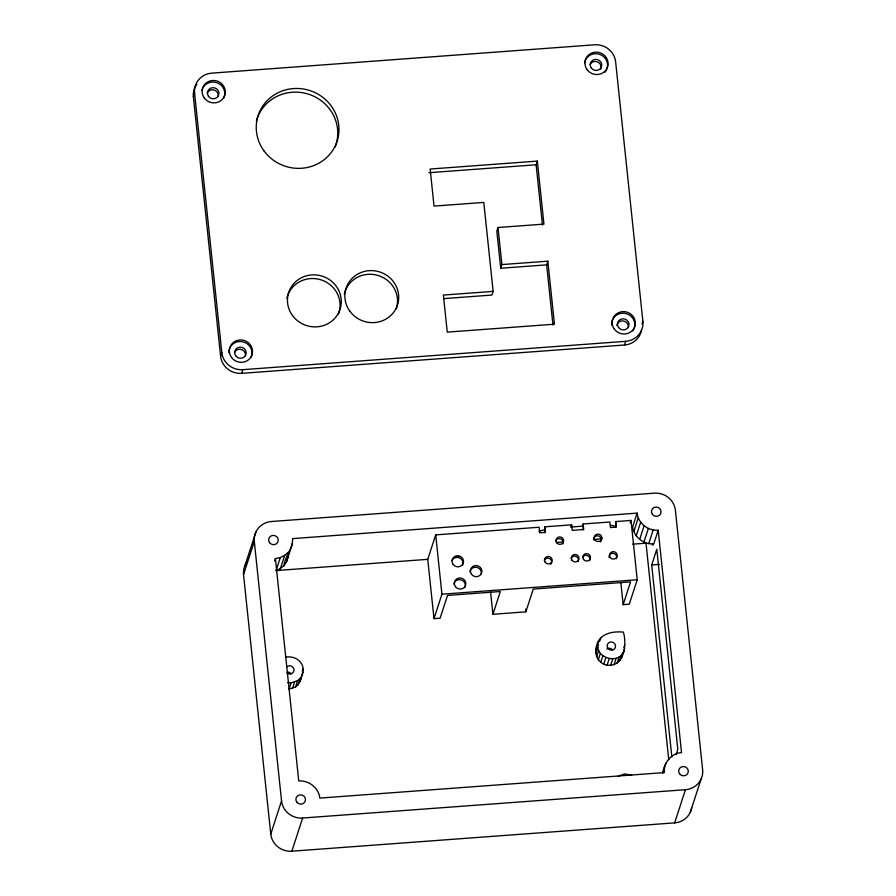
<?xml version="1.0" encoding="UTF-8"?>
<svg xmlns="http://www.w3.org/2000/svg" width="896" height="896" viewBox="0 0 896 896"><rect width="100%" height="100%" fill="white"/><g stroke="black" fill="none" stroke-linecap="round" stroke-linejoin="round"><path stroke-width="1.34" d="M276.954 570.662L283.931 565.779C284.939 555.957 293.182 548.576 292.589 538.619L637.112 513.117C638.21 523.309 648.099 531.014 658.202 530.242L681.542 752.64C670.768 753.178 664.182 763.202 662.715 773.058M300.194 678.339L297.64 680.613L291.122 682.842L289.072 689.147L295.59 686.907L298.144 684.645C300.272 677.544 306.544 669.726 300.675 662.525C297.27 657.888 291.234 656.197 285.712 657.093M595.963 649.97C596.68 634.614 610.366 630.874 623.347 632.106C627.122 644.246 624.344 667.453 607.107 665.157C598.08 663.902 592.379 652.277 598.214 644.851M624.602 648.469C621.555 667.229 590.822 657.574 599.021 640.45M622.63 652.512L621.544 658M665.941 763.134L664.496 767.738L664.35 772.587L319.827 798.09C318.741 787.898 308.851 780.181 298.749 780.965L275.397 558.566L280.291 557.57L284.704 555.374L288.366 552.138M653.128 543.771L652.859 545.238L652.378 543.872M283.931 565.779L286.563 561.714L288.008 557.11M298.144 684.645L301 678.574M641.536 329.907A19.309 18.514 18 0 1 624.49 345.005L241.696 373.341A19.309 18.514 18 0 1 220.606 356.216L193.368 96.757L194.566 93.083A19.309 18.514 18 0 1 211.758 73.136L594.552 44.8A19.309 18.514 18 0 1 615.642 61.914L642.88 321.384L642.085 323.837M220.606 356.216L221.805 352.542L194.566 93.083M241.696 373.341L242.883 369.667L625.688 341.331A19.309 18.514 18 0 0 642.88 321.384M245.123 565.163L255.909 531.989M243.533 574.616L254.307 541.453A19.309 18.514 18 0 1 271.51 521.506L654.304 493.17A19.309 18.514 18 0 1 675.394 510.283L702.632 769.754A19.309 18.514 18 0 1 685.44 789.701L674.666 822.864L291.861 851.2A19.309 18.514 18 0 1 270.771 834.086L243.533 574.616A19.309 18.514 18 0 1 247.005 562.038M274.59 561.053L275.397 558.566M276.259 569.968L280.291 557.57M280.28 569.016L284.704 555.374M286.563 561.714L292.443 543.458M292.499 688.442L294.538 682.147M295.59 686.907L297.64 680.613M302.333 671.395L303.15 668.875M299.992 681.8L303.05 672.269M270.771 834.086L281.557 800.912L254.307 541.453M291.861 851.2L302.635 818.037L685.44 789.701M443.565 298.626L491.938 295.053L493.136 291.379L483.795 202.418L434.034 206.102L430.147 169.03L537.331 161.101L543.939 224.112L498.008 227.517L496.81 231.19L500.707 268.251L546.638 264.858L547.837 261.184L501.894 264.578L500.707 268.251M542.461 225.042L536.133 164.774L537.331 161.101M623.157 604.654L630.56 581.874L533.254 589.075L525.862 611.845L492.934 614.286L500.338 591.517L447.507 595.426L440.115 618.195L433.989 618.654L427.762 559.339L435.702 534.89L539.123 527.229L539.706 532.795L545.451 532.37L544.869 526.814L571.67 524.821L572.253 530.387L583.733 529.536L583.15 523.981L609.874 521.998L610.456 527.554L616.269 527.128L615.686 521.573L630.997 520.43L637.224 579.746L629.283 604.195L623.157 604.654L620.838 582.579M433.989 618.654L441.93 594.194L435.702 534.89M544.869 526.814L544.757 532.661M624.49 345.005L625.688 341.331M571.122 526.501L571.67 524.821M583.15 523.981L583.038 529.827M615.686 521.573L615.574 527.419M630.157 523.006L630.997 520.43M637.112 513.117L632.677 526.758C633.774 536.95 643.664 544.667 653.766 543.883L658.202 530.242M633.83 531.507L638.266 517.866M595.862 653.363L597.912 647.069M599.648 641.379L600.869 637.605M596.669 656.69L598.718 650.384M636.216 535.842L640.651 522.2M598.338 659.714L600.387 653.419M639.666 539.459L644.09 525.806M600.746 662.245L602.795 655.95M603.747 664.104L605.786 657.81M643.933 542.102L648.368 528.461M607.107 665.157L609.157 658.862M648.749 543.614L653.173 529.973M610.624 665.347L612.674 659.042M614.04 664.642L616.09 658.347M617.142 663.107L619.181 656.813M619.696 660.845L621.746 654.55M623.885 647.606L624.702 645.086M671.832 756.795L651.694 564.973L656.802 549.226L677.824 749.392L676.11 754.634M662.883 772.699L664.496 767.738M690.267 812.381L701.042 779.206M618.218 776.182L624.736 773.954L631.613 775.197M594.171 539.56L598.08 539.134A27.104 7.123 -6 0 0 602.19 538.451M428.949 172.704L536.133 164.774M493.136 291.379L443.374 295.064L447.261 332.125L554.445 324.195L547.837 261.184M570.595 527.061L582.792 526.154M556.338 542.45L563.114 541.946M275.766 570.595L427.762 559.339M454.731 557.346L458.909 557.043M632.509 544.186L646.016 543.189L668.741 759.64M651.694 564.973L659.344 564.402M441.93 594.194L637.224 579.746M287.605 682.662L291.122 682.842M546.638 264.858L552.966 325.125M498.008 227.517L501.894 264.578M525.571 609.09L525.862 611.845M490.616 592.222L492.934 614.286M256.424 120.904A41.53 39.794 18 0 1 308.941 94.315A41.53 39.794 18 0 1 335.171 146.989M201.947 90.227A11.637 11.155 18 0 1 217 82.757A11.637 11.155 18 0 1 223.765 98.078M228.838 352.587A11.637 11.155 18 0 1 242.782 341.802A11.637 11.155 18 0 1 251.003 357.549M207.245 92.926A5.79 5.555 18 0 1 218.21 96.365M590.038 64.59A5.79 5.555 18 0 1 597.677 61.981A5.79 5.555 18 0 1 600.578 69.418M234.483 352.397A5.79 5.555 18 0 1 245.448 355.835M616.84 325.438A5.802 5.555 18 0 1 623.47 320.981A5.802 5.555 18 0 1 628.253 327.499M584.55 62.843A11.637 11.155 18 0 1 600.746 54.813A11.637 11.155 18 0 1 604.979 72.206M633.808 329.224A11.648 11.166 18 0 1 632.822 330.904M611.688 325.226A11.648 11.166 18 0 1 624.579 313.275A11.648 11.166 18 0 1 634.189 328.328M193.368 96.757A19.309 18.514 18 0 1 196.84 84.179M286.843 298.424A27.037 25.917 18 0 1 320.902 279.81A27.037 25.917 18 0 1 338.274 314.563M344.266 294.168A27.037 25.917 18 0 1 377.653 275.363A27.037 25.917 18 0 1 396.178 309.042M242.883 369.667A19.309 18.514 18 0 1 221.805 352.542M286.474 667.206A4.245 4.077 18 0 1 292.432 666.77A4.245 4.077 18 0 1 293.037 672.538A4.245 4.077 18 0 1 287.078 672.974M287.28 672.09A4.245 4.077 18 0 1 291.144 673.859M606.782 648.995A4.245 4.077 18 0 1 612.696 650.059M691.712 807.766A19.309 18.514 18 0 1 674.666 822.864M302.635 818.037A19.309 18.514 18 0 1 281.557 800.912M453.858 584.158A5.79 5.555 18 0 1 461.216 579.891A5.79 5.555 18 0 1 464.822 587.608M610.355 525.302A27.104 7.123 -6 0 1 614.13 525.918M538.966 531.227A27.104 7.123 -6 0 1 543.805 529.984M451.954 560.538A5.79 5.555 18 0 1 459.581 557.928A5.79 5.555 18 0 1 462.482 565.365M469.918 571.771A5.79 5.555 18 0 1 476.538 567.314A5.79 5.555 18 0 1 481.309 573.821M555.766 540.714A3.864 3.707 18 0 1 560.851 538.978A3.864 3.707 18 0 1 562.789 543.928M544.298 560.235A3.864 3.707 18 0 1 549.83 558.734A3.864 3.707 18 0 1 550.782 564.267M571.11 558.253A3.864 3.707 18 0 1 576.195 556.517A3.864 3.707 18 0 1 578.133 561.478M593.656 539.784A3.864 3.707 18 0 1 598.595 535.965A3.864 3.707 18 0 1 600.466 541.912M582.59 557.413A3.864 3.707 18 0 1 587.686 555.666A3.864 3.707 18 0 1 589.613 560.627M609 557.323A3.864 3.707 18 0 1 613.446 553.381A3.864 3.707 18 0 1 616.336 558.645M264.062 150.976A41.53 39.794 18 0 0 335.339 145.701A41.53 39.794 18 0 0 293.429 88.57A41.53 39.794 18 0 0 264.062 150.976M204.299 97.989A11.637 11.155 18 0 0 224.28 96.51A11.637 11.155 18 0 0 212.531 80.494A11.637 11.155 18 0 0 204.299 97.989M208.51 96.387A5.79 5.555 18 0 0 218.456 95.648A5.79 5.555 18 0 0 212.61 87.674A5.79 5.555 18 0 0 208.51 96.387M235.749 355.858A5.79 5.555 18 0 0 245.694 355.118A5.79 5.555 18 0 0 239.848 347.144A5.79 5.555 18 0 0 235.749 355.858M231.538 357.459A11.637 11.155 18 0 0 251.518 355.981A11.637 11.155 18 0 0 239.77 339.965A11.637 11.155 18 0 0 231.538 357.459M618.542 327.533A5.802 5.555 18 0 0 628.499 326.794A5.802 5.555 18 0 0 622.642 318.808A5.802 5.555 18 0 0 618.542 327.533M591.304 68.051A5.79 5.555 18 0 0 601.25 67.323A5.79 5.555 18 0 0 595.403 59.349A5.79 5.555 18 0 0 591.304 68.051M587.104 69.653A11.637 11.155 18 0 0 607.074 68.174A11.637 11.155 18 0 0 595.325 52.17A11.637 11.155 18 0 0 587.104 69.653M614.331 329.123A11.648 11.166 18 0 0 634.323 327.645A11.648 11.166 18 0 0 622.563 311.629A11.648 11.166 18 0 0 614.331 329.123M349.944 311.315A27.037 25.917 18 0 0 396.346 307.877A27.037 25.917 18 0 0 369.062 270.67A27.037 25.917 18 0 0 349.944 311.315M292.522 315.56A27.037 25.917 18 0 0 338.934 312.133A27.037 25.917 18 0 0 311.64 274.926A27.037 25.917 18 0 0 292.522 315.56M679.594 773.797A4.827 4.626 18 0 0 687.882 773.181A4.827 4.626 18 0 0 683.01 766.539A4.827 4.626 18 0 0 679.594 773.797M652.355 514.326A4.827 4.626 18 0 0 660.643 513.71A4.827 4.626 18 0 0 655.76 507.069A4.827 4.626 18 0 0 652.355 514.326M296.789 802.122A4.827 4.626 18 0 0 305.077 801.506A4.827 4.626 18 0 0 300.205 794.864A4.827 4.626 18 0 0 296.789 802.122M269.55 542.662A4.827 4.626 18 0 0 277.838 542.046A4.827 4.626 18 0 0 272.966 535.405A4.827 4.626 18 0 0 269.55 542.662M607.88 648.379A4.245 4.077 18 0 0 615.171 647.842A4.245 4.077 18 0 0 610.882 641.995A4.245 4.077 18 0 0 607.88 648.379M455.414 586.656A5.79 5.555 18 0 0 465.36 585.928A5.79 5.555 18 0 0 459.514 577.954A5.79 5.555 18 0 0 455.414 586.656M610.254 557.458A3.864 3.707 18 0 0 616.885 556.965A3.864 3.707 18 0 0 612.987 551.656A3.864 3.707 18 0 0 610.254 557.458M545.227 562.262A3.864 3.707 18 0 0 551.858 561.781A3.864 3.707 18 0 0 547.971 556.461A3.864 3.707 18 0 0 545.227 562.262M556.707 542.741A3.864 3.707 18 0 0 563.338 542.248A3.864 3.707 18 0 0 559.429 536.939A3.864 3.707 18 0 0 556.707 542.741M594.91 539.918A3.864 3.707 18 0 0 601.541 539.426A3.864 3.707 18 0 0 597.643 534.106A3.864 3.707 18 0 0 594.91 539.918M572.051 560.28A3.864 3.707 18 0 0 578.682 559.798A3.864 3.707 18 0 0 574.773 554.478A3.864 3.707 18 0 0 572.051 560.28M583.531 559.44A3.864 3.707 18 0 0 590.162 558.947A3.864 3.707 18 0 0 586.264 553.627A3.864 3.707 18 0 0 583.531 559.44M471.475 574.269A5.79 5.555 18 0 0 481.421 573.53A5.79 5.555 18 0 0 475.574 565.555A5.79 5.555 18 0 0 471.475 574.269M453.085 564.424A5.79 5.555 18 0 0 463.03 563.685A5.79 5.555 18 0 0 457.184 555.71A5.79 5.555 18 0 0 453.085 564.424"/></g></svg>
